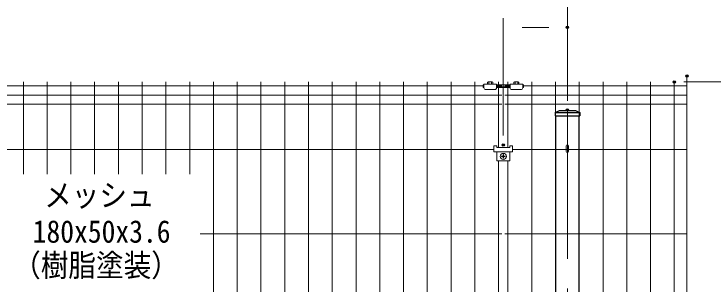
# Model space of a CAD drawing. Units: millimetres, scale not verified. Extents: x -4200 to 4200, y -2970 to 2970.
# Drawn here: x -2621 to -1125, y 346 to 924 of the extents above; entities that cross this region are included whole.
import ezdxf
from ezdxf.enums import TextEntityAlignment as Align

# ---------------------------------------------------------------- set-up
doc = ezdxf.new("R2010")
doc.units = ezdxf.units.MM
doc.header["$LTSCALE"] = 10
doc.header["$PDMODE"] = 32
doc.header["$PDSIZE"] = 5
doc.linetypes.add('USER1', pattern=[50.8, 31.75, -6.35, 6.35, -6.35])
for name, color, linetype, lineweight in [('0-1_D-STR-DIM', 7, 'Continuous', 13), ('0-4_D-STR1', 1, 'Continuous', 25), ('0-5_D-BMK', 2, 'USER1', 13), ('0-9_D-STR3', 3, 'Continuous', 13), ('0-A_D-STR2', 7, 'Continuous', 13), ('0-B_D-STR-TXT', 7, 'Continuous', 13)]:
    doc.layers.add(name, color=color, linetype=linetype, lineweight=lineweight)
doc.layers.add('0-3_Defpoints', color=8, linetype='Continuous')
doc.styles.add('ＭＳ ゴシック', font='')
doc.styles.get('ＭＳ ゴシック').set_extended_font_data('MS Gothic')

msp = doc.modelspace()

# ---------------------------------------------------------------- linework, layer by layer
at = {"layer": '0-1_D-STR-DIM'}
for p, q in [((-1438.47, 739.32), (-1438.47, 1046.34)), ((-1575.39, 664.65), (-1575.39, 915.76)), ((-1438.47, 739.32), (-1438.47, 915.76)), ((-1535.39, 895.76), (-1478.47, 895.76)), ((-1190.03, 779.25), (-890.6, 779.25)), ((-1190.03, 779.25), (-1031.72, 779.25)), ((-1183, 791.68), (-1183, -1707.18))]:
    msp.add_line(p, q, dxfattribs=at)
at = {"layer": '0-3_Defpoints'}
for p in [(-1438.47, 895.76), (-1183, 791.68), (-1210.03, 779.25), (-1438.47, 719.32), (-1575.39, 644.65)]:
    msp.add_point(p, dxfattribs=at)
at = {"layer": '0-4_D-STR1'}
for p, q in [((-1464.84, 714.18), (-1455.47, 718.25)), ((-1455.47, 718.25), (-1421.47, 718.25)), ((-1421.47, 718.25), (-1412.11, 714.18)), ((-1464.84, 714.25), (-1412.11, 714.25)), ((-1464.84, 714.25), (-1464.84, 707.25)), ((-1464.84, 707.25), (-1412.11, 707.25)), ((-1463.47, -2070.75), (-1463.47, 707.25)), ((-1413.47, -2070.75), (-1413.47, 707.25)), ((-1412.11, 714.25), (-1412.11, 707.25))]:
    msp.add_line(p, q, dxfattribs=at)
at = {"layer": '0-5_D-BMK'}
msp.add_line((-1438.47, 719.32), (-1438.47, -2085.87), dxfattribs=at)
at = {"layer": '0-9_D-STR3'}
for p, q in [((-1608.93, 774.42), (-1608.93, 779.05)), ((-1607.55, 779.42), (-1599.29, 779.42)), ((-1606.17, 774.42), (-1606.17, 779.05)), ((-1600.67, 774.42), (-1600.67, 779.05)), ((-1597.91, 779.05), (-1597.91, 774.42)), ((-1552.93, 774.42), (-1552.93, 779.05)), ((-1551.56, 779.42), (-1543.3, 779.42)), ((-1550.18, 774.42), (-1550.18, 779.05)), ((-1544.67, 774.42), (-1544.67, 779.05)), ((-1541.92, 779.05), (-1541.92, 774.42)), ((-1618.42, 767.42), (-1618.42, 772.82)), ((-1618.42, 772.82), (-1616.92, 772.82)), ((-1618.42, 769.02), (-1616.92, 769.02)), ((-1618.42, 767.42), (-1616.92, 767.42)), ((-1616.92, 774.42), (-1589.92, 774.42)), ((-1616.92, 774.42), (-1616.92, 766.92)), ((-1612.92, 762.92), (-1593.92, 762.92)), ((-1589.92, 774.42), (-1589.92, 766.92)), ((-1589.92, 772.82), (-1560.92, 772.82)), ((-1589.92, 769.02), (-1560.92, 769.02)), ((-1589.92, 767.42), (-1560.92, 767.42)), ((-1560.92, 774.42), (-1533.92, 774.42)), ((-1560.92, 774.42), (-1560.92, 766.92)), ((-1556.92, 762.92), (-1537.92, 762.92)), ((-1533.92, 774.42), (-1533.92, 766.92)), ((-1533.92, 772.82), (-1532.42, 772.82)), ((-1533.92, 769.02), (-1532.42, 769.02)), ((-1533.92, 767.42), (-1532.42, 767.42)), ((-1532.42, 772.82), (-1532.42, 767.42)), ((-1441.07, 643.19), (-1441.07, 631.02)), ((-1435.87, 643.19), (-1435.87, 631.02)), ((-1595.43, 642.55), (-1595.43, 629.75)), ((-1595.43, 629.75), (-1555.43, 629.75)), ((-1589.43, 639.65), (-1561.43, 639.65)), ((-1589.43, 629.75), (-1589.43, 610.75)), ((-1561.43, 642.55), (-1561.43, 639.65)), ((-1561.43, 642.55), (-1555.43, 642.55)), ((-1561.43, 629.75), (-1561.43, 610.75)), ((-1555.43, 642.55), (-1555.43, 629.75)), ((-1578.89, 620.75), (-1576.89, 620.75)), ((-1578.89, 619.75), (-1576.89, 619.75)), ((-1575.89, 623.75), (-1575.89, 621.75)), ((-1575.89, 616.75), (-1575.89, 618.75)), ((-1574.89, 623.75), (-1574.89, 621.75)), ((-1574.89, 616.75), (-1574.89, 618.75)), ((-1571.89, 620.75), (-1573.89, 620.75)), ((-1571.89, 619.75), (-1573.89, 619.75)), ((-1589.43, 610.75), (-1561.43, 610.75))]:
    msp.add_line(p, q, dxfattribs=at)
msp.add_lwpolyline([(-1595.43, 642.55), (-1589.43, 642.55), (-1589.43, 639.65)], dxfattribs=at)
msp.add_circle((-1575.39, 620.25), 6.5, dxfattribs=at)
for centre, radius, start, end in [((-1607.55, 776.67), 2.75, 60, 120), ((-1603.42, 768.96), 10.46, 74.73852, 105.26148), ((-1599.29, 776.67), 2.75, 60, 120), ((-1551.56, 776.67), 2.75, 60, 120), ((-1547.43, 768.96), 10.46, 74.73852, 105.26148), ((-1543.3, 776.67), 2.75, 60, 120), ((-1612.92, 766.92), 4, 180, 270), ((-1593.92, 766.92), 4, 270, 0), ((-1556.92, 766.92), 4, 180, 270), ((-1537.92, 766.92), 4, 270, 0), ((-1438.47, 631.02), 2.6, 180, 0), ((-1578.89, 620.25), 0.5, 90.00001, 270), ((-1576.89, 621.75), 1, 270, 0.00001), ((-1576.89, 618.75), 1, 0, 90), ((-1575.39, 623.75), 0.5, 0, 179.99999), ((-1575.39, 616.75), 0.5, 180.00002, 0.00001), ((-1573.89, 621.75), 1, 180.00001, 270), ((-1573.89, 618.75), 1, 90, 180.00001), ((-1571.89, 620.25), 0.5, 270.00049, 90.00046)]:
    msp.add_arc(centre, radius, start, end, dxfattribs=at)
msp.add_ellipse((-1438.47, 643.17), major_axis=(-2.6, 0), ratio=0.649974, start_param=3.1415927, end_param=6.2831853, dxfattribs=at)
at = {"layer": '0-A_D-STR2'}
for p, q in [((-2600.8, 779.25), (-2600.8, 582.46)), ((-2550.03, 779.25), (-2550.03, 582.46)), ((-2499.26, 779.25), (-2499.26, 582.46)), ((-2448.49, 779.25), (-2448.49, 582.46)), ((-2397.72, 779.25), (-2397.72, 582.46)), ((-2346.95, 779.25), (-2346.95, 582.46)), ((-2296.18, 779.25), (-2296.18, 582.46)), ((-2245.41, 779.25), (-2245.41, 582.46)), ((-2194.64, 779.25), (-2194.64, -190.75)), ((-2143.87, 779.25), (-2143.87, -190.75)), ((-2093.1, 779.25), (-2093.1, -190.75)), ((-2042.34, 779.25), (-2042.34, -190.75)), ((-1991.57, 779.25), (-1991.57, -190.75)), ((-1940.8, 779.25), (-1940.8, -190.75)), ((-1890.03, 779.25), (-1890.03, -190.75)), ((-1839.26, 779.25), (-1839.26, -190.75)), ((-1788.49, 779.25), (-1788.49, -190.75)), ((-1737.72, 779.25), (-1737.72, -190.75)), ((-1686.95, 779.25), (-1686.95, -190.75)), ((-1636.18, 779.25), (-1636.18, -190.75)), ((-1585.41, 779.25), (-1585.41, 639.65)), ((-1565.41, 779.25), (-1565.41, 639.65)), ((-1514.64, 779.25), (-1514.64, -190.75)), ((-1463.87, 779.25), (-1463.87, -190.75)), ((-1413.1, 779.25), (-1413.1, -190.75)), ((-1362.34, 779.25), (-1362.34, -190.75)), ((-1311.57, 779.25), (-1311.57, -190.75)), ((-1260.8, 779.25), (-1260.8, -190.75)), ((-1210.03, 779.25), (-1210.03, -190.75)), ((-1616.92, 770.82), (-3533.92, 770.82)), ((-1578.41, 770.82), (-1589.92, 770.82)), ((-1560.92, 770.82), (-1572.43, 770.82)), ((-1183, 770.82), (-1533.92, 770.82)), ((-1578.41, 751.25), (-3572.43, 751.25)), ((-1183, 751.25), (-1572.43, 751.25)), ((-1578.41, 731.67), (-3572.43, 731.67)), ((-1183, 731.67), (-1572.43, 731.67)), ((-1595.43, 635.25), (-3555.43, 635.25)), ((-1183, 635.25), (-1555.43, 635.25)), ((-1585.41, 610.75), (-1585.41, 279.15)), ((-1565.41, 610.75), (-1565.41, 279.15)), ((-1578.41, 455), (-2222.68, 455)), ((-1183, 455), (-1572.43, 455))]:
    msp.add_line(p, q, dxfattribs=at)

# ---------------------------------------------------------------- texts
at = {"layer": '0-B_D-STR-TXT', "style": 'ＭＳ ゴシック', "width": 0.9}
for s, p in [('メッシュ', (-2556.5, 498.87)), ('180x50x3.6', (-2580.81, 421.54)), ('（樹脂塗装）', (-2622.66, 349.31))]:
    msp.add_text(s, height=48.09, dxfattribs=at).set_placement(p, align=Align.BOTTOM_LEFT)

doc.saveas('drawing.dxf')
